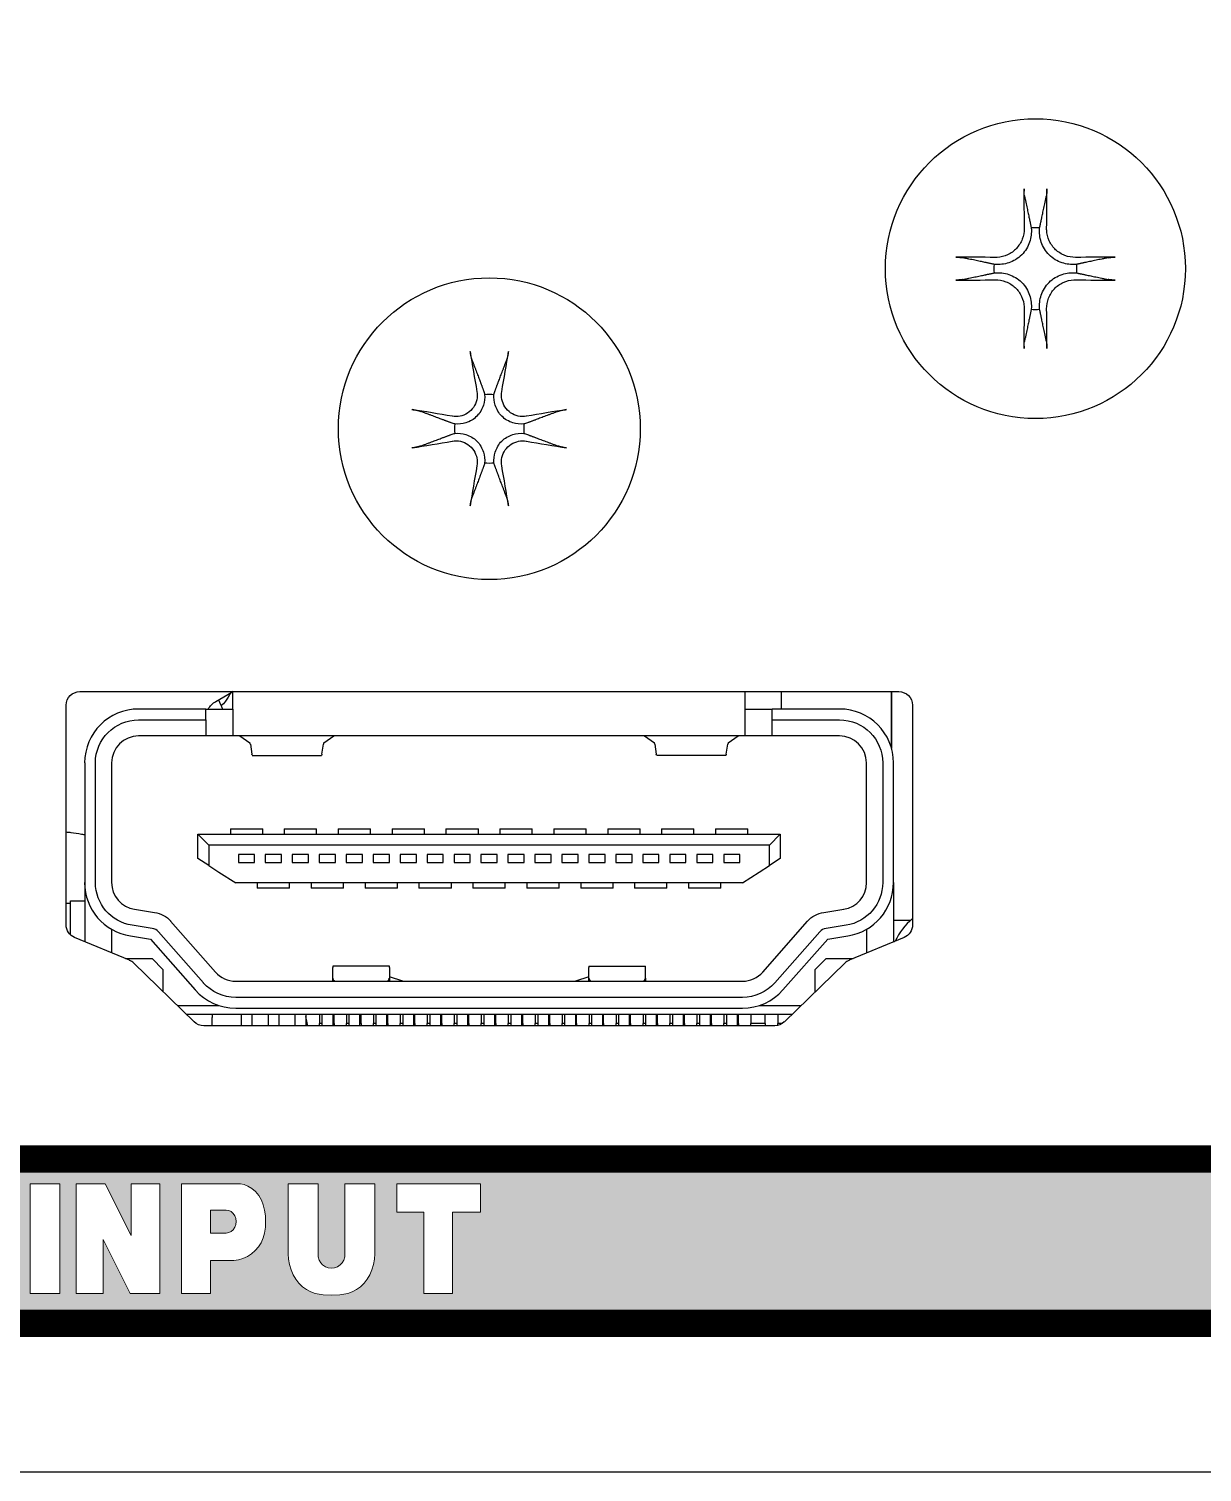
# Model space of a CAD drawing. Header units: inches. Extents: x 0.66 to 9.39, y 0.59 to 4.41.
# Drawn here: x 3.376 to 4.233, y 0.594 to 1.649 of the extents above; entities that cross this region are included whole.
import ezdxf

# ---------------------------------------------------------------- set-up
doc = ezdxf.new("R2010")
doc.units = ezdxf.units.IN
doc.header["$MEASUREMENT"] = 0

msp = doc.modelspace()

# ---------------------------------------------------------------- hatches: boundary and pattern name
h = msp.add_hatch(color=256)
h.dxf.hatch_style = 1
h.paths.add_polyline_path([(1.8934, 0.8232), (1.8934, 0.7332, 0.414214), (1.9234, 0.7032), (5.145, 0.7032, 0.414214), (5.176, 0.7342), (5.176, 0.8232)])
h.paths.add_polyline_path([(3.3773, 0.8051), (3.3991, 0.8051), (3.3991, 0.725), (3.3773, 0.725)], flags=16)
h.paths.add_polyline_path([(3.411, 0.8051), (3.4321, 0.8051), (3.4511, 0.7674), (3.4511, 0.8051), (3.4721, 0.8051), (3.4721, 0.725), (3.4504, 0.725), (3.4306, 0.7643), (3.4306, 0.725), (3.411, 0.725)], flags=16)
h.paths.add_polyline_path([(3.4879, 0.8051), (3.5302, 0.8051), (3.5336, 0.8045), (3.5382, 0.8026), (3.5419, 0.7994), (3.5442, 0.7965), (3.5462, 0.7932), (3.5475, 0.7897), (3.5484, 0.7859), (3.5491, 0.7817), (3.5493, 0.7747), (3.548, 0.7668), (3.546, 0.7619), (3.5441, 0.7589), (3.5416, 0.7563), (3.5372, 0.7525), (3.5306, 0.7496), (3.526, 0.7491), (3.509, 0.7491), (3.509, 0.725), (3.4879, 0.725)], flags=16)
h.paths.add_polyline_path([(3.509, 0.7691), (3.509, 0.7859), (3.522, 0.7859), (3.525, 0.7843), (3.5273, 0.781), (3.5279, 0.7765), (3.5264, 0.7722), (3.5235, 0.7695), (3.5205, 0.7691)], flags=0)
h.paths.add_polyline_path([(3.5657, 0.8051), (3.5875, 0.8051), (3.5875, 0.7538), (3.5877, 0.7516), (3.5883, 0.7494), (3.5895, 0.7474), (3.5909, 0.7458), (3.5929, 0.7445), (3.595, 0.7438), (3.5973, 0.7435), (3.5996, 0.7438), (3.6018, 0.7445), (3.6038, 0.7458), (3.6052, 0.7474), (3.6064, 0.7494), (3.607, 0.7516), (3.6072, 0.7538), (3.6072, 0.8051), (3.6289, 0.8051), (3.6289, 0.7507), (3.6281, 0.746), (3.6269, 0.7422), (3.6253, 0.7386), (3.6234, 0.7354), (3.6198, 0.7308), (3.6141, 0.7268), (3.6092, 0.725), (3.6034, 0.724), (3.5973, 0.7236), (3.5913, 0.724), (3.5854, 0.725), (3.5802, 0.7269), (3.5761, 0.7299), (3.5735, 0.7325), (3.5713, 0.7354), (3.5693, 0.7386), (3.5678, 0.7422), (3.5666, 0.746), (3.5659, 0.7499), (3.5657, 0.7538)], flags=16)
h.paths.add_polyline_path([(3.645, 0.7843), (3.645, 0.8051), (3.7062, 0.8051), (3.7062, 0.7843), (3.6858, 0.7843), (3.6858, 0.725), (3.6647, 0.725), (3.6647, 0.7843)], flags=16)
h = msp.add_hatch(color=256)
h.dxf.hatch_style = 1
h.paths.add_polyline_path([(3.5205, 0.7691), (3.5225, 0.7694), (3.5242, 0.7702), (3.5256, 0.7715), (3.5268, 0.7733), (3.5275, 0.7753), (3.5277, 0.7775), (3.5275, 0.7796), (3.5268, 0.7817), (3.5256, 0.7834), (3.5242, 0.7847), (3.5225, 0.7856), (3.5205, 0.7859), (3.509, 0.7859), (3.509, 0.7691)])

# ---------------------------------------------------------------- linework, layer by layer
for p, q in [((3.4136, 1.1645), (4.0116, 1.1645)), ((3.513, 1.1574), (3.5245, 1.1641)), ((3.5254, 1.1518), (3.5254, 1.1645)), ((3.8994, 1.1518), (3.8994, 1.1645)), ((3.9258, 1.1518), (3.9258, 1.1645)), ((3.9259, 1.1518), (3.9259, 1.1645)), ((4.0061, 1.1645), (4.0061, 1.1234)), ((4.0063, 1.1645), (4.0063, 1.1229)), ((3.4036, 0.9942), (3.4036, 1.1545)), ((3.5057, 1.1518), (3.4565, 1.1518)), ((3.5057, 1.1518), (3.5254, 1.1518)), ((3.5057, 1.1439), (3.5057, 1.1518)), ((3.5254, 1.1518), (3.5254, 1.1321)), ((3.8994, 1.1518), (3.9191, 1.1518)), ((3.8994, 1.1321), (3.8994, 1.1518)), ((3.9683, 1.1518), (3.9191, 1.1518)), ((3.9191, 1.1439), (3.9191, 1.1518)), ((4.0216, 1.1545), (4.0216, 0.9942)), ((3.4565, 1.1439), (3.5057, 1.1439)), ((3.5057, 1.1439), (3.5057, 1.1321)), ((3.9191, 1.1439), (3.9683, 1.1439)), ((3.9191, 1.1321), (3.9191, 1.1439)), ((3.5057, 1.1321), (3.4565, 1.1321)), ((3.5254, 1.1321), (3.5057, 1.1321)), ((3.8994, 1.1321), (3.5254, 1.1321)), ((3.5305, 1.1321), (3.5378, 1.127)), ((3.5918, 1.127), (3.5991, 1.1321)), ((3.8258, 1.1321), (3.8331, 1.127)), ((3.887, 1.127), (3.8943, 1.1321)), ((3.9191, 1.1321), (3.8994, 1.1321)), ((3.9683, 1.1321), (3.9191, 1.1321)), ((3.5381, 1.1262), (3.5392, 1.1188)), ((3.5395, 1.1179), (3.5901, 1.1179)), ((3.5904, 1.1188), (3.5915, 1.1262)), ((3.8334, 1.1262), (3.8345, 1.1188)), ((3.8853, 1.1179), (3.8348, 1.1179)), ((3.8856, 1.1188), (3.8868, 1.1262)), ((3.4172, 1.1124), (3.4172, 1.025)), ((3.425, 1.025), (3.425, 1.1124)), ((3.4368, 1.1124), (3.4368, 1.025)), ((3.988, 1.025), (3.988, 1.1124)), ((3.9998, 1.1124), (3.9998, 1.025)), ((4.0077, 1.025), (4.0077, 1.1124)), ((3.4998, 1.0603), (3.925, 1.0603)), ((3.4998, 1.0425), (3.4998, 1.0603)), ((3.4998, 1.0603), (3.5077, 1.0524)), ((3.5235, 1.0642), (3.5235, 1.0603)), ((3.5235, 1.0642), (3.5471, 1.0642)), ((3.5471, 1.0603), (3.5471, 1.0642)), ((3.5628, 1.0642), (3.5628, 1.0603)), ((3.5628, 1.0642), (3.5864, 1.0642)), ((3.5864, 1.0603), (3.5864, 1.0642)), ((3.6022, 1.0642), (3.6022, 1.0603)), ((3.6022, 1.0642), (3.6258, 1.0642)), ((3.6258, 1.0603), (3.6258, 1.0642)), ((3.6416, 1.0642), (3.6416, 1.0603)), ((3.6416, 1.0642), (3.6652, 1.0642)), ((3.6652, 1.0603), (3.6652, 1.0642)), ((3.6809, 1.0642), (3.6809, 1.0603)), ((3.6809, 1.0642), (3.7046, 1.0642)), ((3.7046, 1.0603), (3.7046, 1.0642)), ((3.7203, 1.0642), (3.7203, 1.0603)), ((3.7203, 1.0642), (3.7439, 1.0642)), ((3.7439, 1.0603), (3.7439, 1.0642)), ((3.7597, 1.0642), (3.7597, 1.0603)), ((3.7597, 1.0642), (3.7833, 1.0642)), ((3.7833, 1.0603), (3.7833, 1.0642)), ((3.799, 1.0642), (3.799, 1.0603)), ((3.799, 1.0642), (3.8227, 1.0642)), ((3.8227, 1.0603), (3.8227, 1.0642)), ((3.8384, 1.0642), (3.8384, 1.0603)), ((3.8384, 1.0642), (3.862, 1.0642)), ((3.862, 1.0603), (3.862, 1.0642)), ((3.8778, 1.0642), (3.8778, 1.0603)), ((3.8778, 1.0642), (3.9014, 1.0642)), ((3.9014, 1.0603), (3.9014, 1.0642)), ((3.925, 1.0603), (3.9172, 1.0524)), ((3.925, 1.0603), (3.925, 1.0425)), ((3.9172, 1.0524), (3.5077, 1.0524)), ((3.5077, 1.0524), (3.5077, 1.0375)), ((3.5294, 1.0455), (3.5294, 1.0396)), ((3.5412, 1.0455), (3.5294, 1.0455)), ((3.5412, 1.0396), (3.5412, 1.0455)), ((3.549, 1.0455), (3.549, 1.0396)), ((3.5609, 1.0455), (3.549, 1.0455)), ((3.5609, 1.0396), (3.5609, 1.0455)), ((3.5687, 1.0455), (3.5687, 1.0396)), ((3.5805, 1.0455), (3.5687, 1.0455)), ((3.5805, 1.0396), (3.5805, 1.0455)), ((3.5884, 1.0455), (3.5884, 1.0396)), ((3.6002, 1.0455), (3.5884, 1.0455)), ((3.6002, 1.0396), (3.6002, 1.0455)), ((3.6081, 1.0455), (3.6081, 1.0396)), ((3.6199, 1.0455), (3.6081, 1.0455)), ((3.6199, 1.0396), (3.6199, 1.0455)), ((3.6278, 1.0455), (3.6278, 1.0396)), ((3.6396, 1.0455), (3.6278, 1.0455)), ((3.6396, 1.0396), (3.6396, 1.0455)), ((3.6475, 1.0455), (3.6475, 1.0396)), ((3.6593, 1.0455), (3.6475, 1.0455)), ((3.6593, 1.0396), (3.6593, 1.0455)), ((3.6672, 1.0455), (3.6672, 1.0396)), ((3.679, 1.0455), (3.6672, 1.0455)), ((3.679, 1.0396), (3.679, 1.0455)), ((3.6868, 1.0455), (3.6868, 1.0396)), ((3.6986, 1.0455), (3.6868, 1.0455)), ((3.6986, 1.0396), (3.6986, 1.0455)), ((3.7065, 1.0455), (3.7065, 1.0396)), ((3.7183, 1.0455), (3.7065, 1.0455)), ((3.7183, 1.0396), (3.7183, 1.0455)), ((3.7262, 1.0455), (3.7262, 1.0396)), ((3.738, 1.0455), (3.7262, 1.0455)), ((3.738, 1.0396), (3.738, 1.0455)), ((3.7459, 1.0455), (3.7459, 1.0396)), ((3.7577, 1.0455), (3.7459, 1.0455)), ((3.7577, 1.0396), (3.7577, 1.0455)), ((3.7656, 1.0455), (3.7656, 1.0396)), ((3.7774, 1.0455), (3.7656, 1.0455)), ((3.7774, 1.0396), (3.7774, 1.0455)), ((3.7853, 1.0455), (3.7853, 1.0396)), ((3.7971, 1.0455), (3.7853, 1.0455)), ((3.7971, 1.0396), (3.7971, 1.0455)), ((3.8049, 1.0455), (3.8049, 1.0396)), ((3.8168, 1.0455), (3.8049, 1.0455)), ((3.8168, 1.0396), (3.8168, 1.0455)), ((3.8246, 1.0455), (3.8246, 1.0396)), ((3.8364, 1.0455), (3.8246, 1.0455)), ((3.8364, 1.0396), (3.8364, 1.0455)), ((3.8443, 1.0455), (3.8443, 1.0396)), ((3.8561, 1.0455), (3.8443, 1.0455)), ((3.8561, 1.0396), (3.8561, 1.0455)), ((3.864, 1.0455), (3.864, 1.0396)), ((3.8758, 1.0455), (3.864, 1.0455)), ((3.8758, 1.0396), (3.8758, 1.0455)), ((3.8837, 1.0455), (3.8837, 1.0396)), ((3.8955, 1.0455), (3.8837, 1.0455)), ((3.8955, 1.0396), (3.8955, 1.0455)), ((3.9172, 1.0375), (3.9172, 1.0524)), ((3.5077, 1.0375), (3.4998, 1.0425)), ((3.5077, 1.0375), (3.5151, 1.0327)), ((3.5294, 1.0396), (3.5412, 1.0396)), ((3.549, 1.0396), (3.5609, 1.0396)), ((3.5687, 1.0396), (3.5805, 1.0396)), ((3.5884, 1.0396), (3.6002, 1.0396)), ((3.6081, 1.0396), (3.6199, 1.0396)), ((3.6278, 1.0396), (3.6396, 1.0396)), ((3.6475, 1.0396), (3.6593, 1.0396)), ((3.6672, 1.0396), (3.679, 1.0396)), ((3.6868, 1.0396), (3.6986, 1.0396)), ((3.7065, 1.0396), (3.7183, 1.0396)), ((3.7262, 1.0396), (3.738, 1.0396)), ((3.7459, 1.0396), (3.7577, 1.0396)), ((3.7656, 1.0396), (3.7774, 1.0396)), ((3.7853, 1.0396), (3.7971, 1.0396)), ((3.8049, 1.0396), (3.8168, 1.0396)), ((3.8246, 1.0396), (3.8364, 1.0396)), ((3.8443, 1.0396), (3.8561, 1.0396)), ((3.864, 1.0396), (3.8758, 1.0396)), ((3.8837, 1.0396), (3.8955, 1.0396)), ((3.9097, 1.0327), (3.9172, 1.0375)), ((3.925, 1.0425), (3.9172, 1.0375)), ((3.4172, 1.025), (3.4172, 0.9819)), ((3.5151, 1.0327), (3.5274, 1.0248)), ((3.8975, 1.0248), (3.5274, 1.0248)), ((3.5431, 1.0248), (3.5431, 1.0209)), ((3.5668, 1.0209), (3.5668, 1.0248)), ((3.5825, 1.0248), (3.5825, 1.0209)), ((3.6061, 1.0209), (3.6061, 1.0248)), ((3.6219, 1.0248), (3.6219, 1.0209)), ((3.6455, 1.0209), (3.6455, 1.0248)), ((3.6612, 1.0248), (3.6612, 1.0209)), ((3.6849, 1.0209), (3.6849, 1.0248)), ((3.7006, 1.0248), (3.7006, 1.0209)), ((3.7242, 1.0209), (3.7242, 1.0248)), ((3.74, 1.0248), (3.74, 1.0209)), ((3.7636, 1.0209), (3.7636, 1.0248)), ((3.7794, 1.0248), (3.7794, 1.0209)), ((3.803, 1.0209), (3.803, 1.0248)), ((3.8187, 1.0248), (3.8187, 1.0209)), ((3.8423, 1.0209), (3.8423, 1.0248)), ((3.8581, 1.0248), (3.8581, 1.0209)), ((3.8817, 1.0209), (3.8817, 1.0248)), ((3.8975, 1.0248), (3.9097, 1.0327)), ((4.0077, 1.025), (4.0077, 0.9818)), ((3.5668, 1.0209), (3.5431, 1.0209)), ((3.6061, 1.0209), (3.5825, 1.0209)), ((3.6455, 1.0209), (3.6219, 1.0209)), ((3.6849, 1.0209), (3.6612, 1.0209)), ((3.7242, 1.0209), (3.7006, 1.0209)), ((3.7636, 1.0209), (3.74, 1.0209)), ((3.803, 1.0209), (3.7794, 1.0209)), ((3.8423, 1.0209), (3.8187, 1.0209)), ((3.8817, 1.0209), (3.8581, 1.0209)), ((3.4036, 1.01), (3.4067, 1.01)), ((3.4067, 0.9869), (3.4067, 1.0116)), ((3.4067, 1.0116), (3.4172, 1.0116)), ((3.4535, 1.0055), (3.4682, 1.0033)), ((3.9567, 1.0033), (3.9713, 1.0055)), ((3.4368, 0.9909), (3.4368, 0.9737)), ((3.4664, 0.9916), (3.4517, 0.9939)), ((3.4799, 0.9968), (3.5127, 0.9597)), ((3.9122, 0.9597), (3.9449, 0.9968)), ((3.9731, 0.9939), (3.9585, 0.9916)), ((3.988, 0.9909), (3.988, 0.9736)), ((4.0201, 0.9974), (4.0077, 0.9974)), ((3.4498, 0.9683), (3.4097, 0.985)), ((3.4505, 0.9861), (3.4652, 0.9838)), ((3.4652, 0.9838), (3.4979, 0.9467)), ((3.5038, 0.9519), (3.4711, 0.989)), ((3.9538, 0.989), (3.9211, 0.9519)), ((3.927, 0.9467), (3.9597, 0.9838)), ((3.9597, 0.9838), (3.9743, 0.9861)), ((4.0154, 0.985), (3.9753, 0.9683)), ((4.0077, 0.982), (4.0083, 0.982)), ((3.4469, 0.9695), (3.4664, 0.9695)), ((3.4972, 0.9234), (3.453, 0.9662)), ((3.4742, 0.9616), (3.4664, 0.9695)), ((3.4742, 0.9616), (3.4742, 0.9456)), ((3.5983, 0.9641), (3.5983, 0.9631)), ((3.6396, 0.9641), (3.5983, 0.9641)), ((3.5983, 0.9553), (3.5983, 0.9631)), ((3.6396, 0.9631), (3.6396, 0.9641)), ((3.6396, 0.9631), (3.6396, 0.9553)), ((3.7852, 0.9641), (3.7852, 0.9631)), ((3.7852, 0.9641), (3.8266, 0.9641)), ((3.7852, 0.9553), (3.7852, 0.9631)), ((3.8266, 0.9631), (3.8266, 0.9641)), ((3.8266, 0.9553), (3.8266, 0.9631)), ((3.9722, 0.9662), (3.928, 0.9234)), ((3.9585, 0.9695), (3.9506, 0.9616)), ((3.9506, 0.9453), (3.9506, 0.9616)), ((3.9585, 0.9695), (3.9783, 0.9695)), ((3.5274, 0.953), (3.8974, 0.953)), ((3.5983, 0.953), (3.5983, 0.9553)), ((3.6494, 0.953), (3.6396, 0.9562)), ((3.6396, 0.9553), (3.6396, 0.953)), ((3.7852, 0.9562), (3.7754, 0.953)), ((3.7852, 0.953), (3.7852, 0.9553)), ((3.8266, 0.9553), (3.8266, 0.953)), ((3.8974, 0.9412), (3.5274, 0.9412)), ((3.4849, 0.9353), (3.5151, 0.9353)), ((3.9334, 0.9286), (3.4918, 0.9286)), ((3.5102, 0.9286), (3.5102, 0.9265)), ((3.5274, 0.9333), (3.8974, 0.9333)), ((3.5313, 0.9286), (3.5313, 0.9205)), ((3.5392, 0.9286), (3.5392, 0.9205)), ((3.551, 0.9286), (3.551, 0.9205)), ((3.5589, 0.9286), (3.5589, 0.9205)), ((3.5707, 0.9286), (3.5707, 0.9205)), ((3.5786, 0.9286), (3.5786, 0.9205)), ((3.5885, 0.9286), (3.5885, 0.9222)), ((3.5904, 0.9286), (3.5904, 0.9205)), ((3.5983, 0.9286), (3.5983, 0.9205)), ((3.5992, 0.9222), (3.5992, 0.9286)), ((3.6082, 0.9286), (3.6082, 0.9222)), ((3.6101, 0.9286), (3.6101, 0.9205)), ((3.6179, 0.9286), (3.6179, 0.9205)), ((3.6189, 0.9222), (3.6189, 0.9286)), ((3.6279, 0.9286), (3.6279, 0.9222)), ((3.6298, 0.9286), (3.6298, 0.9205)), ((3.6376, 0.9286), (3.6376, 0.9205)), ((3.6385, 0.9222), (3.6385, 0.9286)), ((3.6476, 0.9286), (3.6476, 0.9222)), ((3.6494, 0.9286), (3.6494, 0.9205)), ((3.6573, 0.9286), (3.6573, 0.9205)), ((3.6582, 0.9222), (3.6582, 0.9286)), ((3.6673, 0.9286), (3.6673, 0.9222)), ((3.6691, 0.9286), (3.6691, 0.9205)), ((3.677, 0.9286), (3.677, 0.9205)), ((3.6779, 0.9222), (3.6779, 0.9286)), ((3.687, 0.9286), (3.687, 0.9222)), ((3.6888, 0.9286), (3.6888, 0.9205)), ((3.6967, 0.9286), (3.6967, 0.9205)), ((3.6976, 0.9222), (3.6976, 0.9286)), ((3.7067, 0.9286), (3.7067, 0.9222)), ((3.7085, 0.9286), (3.7085, 0.9205)), ((3.7164, 0.9286), (3.7164, 0.9205)), ((3.7173, 0.9222), (3.7173, 0.9286)), ((3.7263, 0.9286), (3.7263, 0.9222)), ((3.7282, 0.9286), (3.7282, 0.9205)), ((3.736, 0.9286), (3.736, 0.9205)), ((3.737, 0.9222), (3.737, 0.9286)), ((3.746, 0.9286), (3.746, 0.9222)), ((3.7479, 0.9286), (3.7479, 0.9205)), ((3.7557, 0.9286), (3.7557, 0.9205)), ((3.7567, 0.9222), (3.7567, 0.9286)), ((3.7657, 0.9286), (3.7657, 0.9222)), ((3.7675, 0.9286), (3.7675, 0.9205)), ((3.7754, 0.9286), (3.7754, 0.9205)), ((3.7763, 0.9222), (3.7763, 0.9286)), ((3.7854, 0.9286), (3.7854, 0.9222)), ((3.7872, 0.9286), (3.7872, 0.9205)), ((3.7951, 0.9286), (3.7951, 0.9205)), ((3.796, 0.9222), (3.796, 0.9286)), ((3.8051, 0.9286), (3.8051, 0.9222)), ((3.8069, 0.9286), (3.8069, 0.9205)), ((3.8148, 0.9286), (3.8148, 0.9205)), ((3.8157, 0.9222), (3.8157, 0.9286)), ((3.8248, 0.9286), (3.8248, 0.9222)), ((3.8266, 0.9286), (3.8266, 0.9205)), ((3.8345, 0.9286), (3.8345, 0.9205)), ((3.8354, 0.9222), (3.8354, 0.9286)), ((3.8445, 0.9286), (3.8445, 0.9222)), ((3.8463, 0.9286), (3.8463, 0.9205)), ((3.8542, 0.9286), (3.8542, 0.9205)), ((3.8551, 0.9222), (3.8551, 0.9286)), ((3.8641, 0.9286), (3.8641, 0.9222)), ((3.866, 0.9286), (3.866, 0.9205)), ((3.8738, 0.9286), (3.8738, 0.9205)), ((3.8748, 0.9222), (3.8748, 0.9286)), ((3.8838, 0.9286), (3.8838, 0.9222)), ((3.8857, 0.9286), (3.8857, 0.9205)), ((3.8935, 0.9286), (3.8935, 0.9205)), ((3.8945, 0.9222), (3.8945, 0.9286)), ((3.9035, 0.9286), (3.9035, 0.9222)), ((3.9097, 0.9353), (3.9403, 0.9353)), ((3.9141, 0.9222), (3.9141, 0.9286)), ((3.9232, 0.9286), (3.9232, 0.9222)), ((3.921, 0.9205), (3.5041, 0.9205)), ((3.5102, 0.9205), (3.5102, 0.9265)), ((3.58, 0.9205), (3.5786, 0.9272)), ((3.5885, 0.9205), (3.5885, 0.9222)), ((3.5904, 0.9222), (3.5885, 0.9222)), ((3.5992, 0.9222), (3.5983, 0.9222)), ((3.5992, 0.9222), (3.5992, 0.9205)), ((3.6082, 0.9205), (3.6082, 0.9222)), ((3.6101, 0.9222), (3.6082, 0.9222)), ((3.6189, 0.9222), (3.6179, 0.9222)), ((3.6189, 0.9222), (3.6189, 0.9205)), ((3.6279, 0.9205), (3.6279, 0.9222)), ((3.6298, 0.9222), (3.6279, 0.9222)), ((3.6385, 0.9222), (3.6376, 0.9222)), ((3.6385, 0.9222), (3.6385, 0.9205)), ((3.6476, 0.9205), (3.6476, 0.9222)), ((3.6494, 0.9222), (3.6476, 0.9222)), ((3.6582, 0.9222), (3.6573, 0.9222)), ((3.6582, 0.9222), (3.6582, 0.9205)), ((3.6673, 0.9205), (3.6673, 0.9222)), ((3.6691, 0.9222), (3.6673, 0.9222)), ((3.6779, 0.9222), (3.677, 0.9222)), ((3.6779, 0.9222), (3.6779, 0.9205)), ((3.687, 0.9205), (3.687, 0.9222)), ((3.6888, 0.9222), (3.687, 0.9222)), ((3.6976, 0.9222), (3.6967, 0.9222)), ((3.6976, 0.9222), (3.6976, 0.9205)), ((3.7067, 0.9205), (3.7067, 0.9222)), ((3.7085, 0.9222), (3.7067, 0.9222)), ((3.7173, 0.9222), (3.7164, 0.9222)), ((3.7173, 0.9222), (3.7173, 0.9205)), ((3.7263, 0.9205), (3.7263, 0.9222)), ((3.7282, 0.9222), (3.7263, 0.9222)), ((3.737, 0.9222), (3.736, 0.9222)), ((3.737, 0.9222), (3.737, 0.9205)), ((3.746, 0.9205), (3.746, 0.9222)), ((3.7479, 0.9222), (3.746, 0.9222)), ((3.7567, 0.9222), (3.7557, 0.9222)), ((3.7567, 0.9222), (3.7567, 0.9205)), ((3.7657, 0.9205), (3.7657, 0.9222)), ((3.7675, 0.9222), (3.7657, 0.9222)), ((3.7763, 0.9222), (3.7754, 0.9222)), ((3.7763, 0.9222), (3.7763, 0.9205)), ((3.7854, 0.9205), (3.7854, 0.9222)), ((3.7872, 0.9222), (3.7854, 0.9222)), ((3.796, 0.9222), (3.7951, 0.9222)), ((3.796, 0.9222), (3.796, 0.9205)), ((3.8051, 0.9205), (3.8051, 0.9222)), ((3.8069, 0.9222), (3.8051, 0.9222)), ((3.8157, 0.9222), (3.8148, 0.9222)), ((3.8157, 0.9222), (3.8157, 0.9205)), ((3.8248, 0.9205), (3.8248, 0.9222)), ((3.8266, 0.9222), (3.8248, 0.9222)), ((3.8354, 0.9222), (3.8345, 0.9222)), ((3.8354, 0.9222), (3.8354, 0.9205)), ((3.8445, 0.9205), (3.8445, 0.9222)), ((3.8463, 0.9222), (3.8445, 0.9222)), ((3.8551, 0.9222), (3.8542, 0.9222)), ((3.8551, 0.9222), (3.8551, 0.9205)), ((3.8641, 0.9205), (3.8641, 0.9222)), ((3.866, 0.9222), (3.8641, 0.9222)), ((3.8748, 0.9222), (3.8738, 0.9222)), ((3.8748, 0.9222), (3.8748, 0.9205)), ((3.8838, 0.9205), (3.8838, 0.9222)), ((3.8857, 0.9222), (3.8838, 0.9222)), ((3.8945, 0.9222), (3.8935, 0.9222)), ((3.8945, 0.9222), (3.8945, 0.9205)), ((3.9035, 0.9205), (3.9035, 0.9222)), ((3.9141, 0.9222), (3.9035, 0.9222)), ((3.9141, 0.9222), (3.9141, 0.9205)), ((3.9232, 0.9208), (3.9232, 0.9222)), ((3.9266, 0.9222), (3.9232, 0.9222)), ((9.26, 0.5945), (0.84, 0.5945))]:
    msp.add_line(p, q)
at = {"const_width": 0.02}
msp.add_lwpolyline([(5.3268, 1.8053), (5.3268, 1.3952, -0.414214), (5.2958, 1.3642), (5.207, 1.3642, 0.414214), (5.176, 1.3332), (5.176, 0.7342, -0.414214), (5.145, 0.7032), (1.9234, 0.7032, -0.414214), (1.8934, 0.7332), (1.8934, 1.7443, -0.414214), (1.9234, 1.7743), (5.3268, 1.7743)], format="xyb", dxfattribs=at)
msp.add_lwpolyline([(5.176, 0.8232), (1.8934, 0.8232)], dxfattribs=at)
at = {"lineweight": 0}
for points in [[(3.3773, 0.725), (3.3991, 0.725), (3.3991, 0.8051), (3.3773, 0.8051), (3.3773, 0.725)], [(3.4721, 0.8051), (3.4721, 0.725), (3.4504, 0.725), (3.4306, 0.7643), (3.4306, 0.725), (3.411, 0.725), (3.411, 0.8051), (3.4321, 0.8051), (3.4511, 0.7674), (3.4511, 0.8051), (3.4721, 0.8051)], [(3.645, 0.8051), (3.7062, 0.8051), (3.7062, 0.7843), (3.6858, 0.7843), (3.6858, 0.725), (3.6647, 0.725), (3.6647, 0.7843), (3.645, 0.7843), (3.645, 0.8051)], [(3.509, 0.7859), (3.509, 0.7691), (3.5205, 0.7691), (3.5225, 0.7694), (3.5242, 0.7702), (3.5256, 0.7715), (3.5268, 0.7733), (3.5275, 0.7753), (3.5277, 0.7775), (3.5275, 0.7796), (3.5268, 0.7817), (3.5256, 0.7834), (3.5242, 0.7847), (3.5225, 0.7856), (3.5205, 0.7859), (3.509, 0.7859)]]:
    msp.add_lwpolyline(points, close=True, dxfattribs=at)
for points in [[(3.526, 0.7491), (3.509, 0.7491), (3.509, 0.725), (3.4879, 0.725), (3.4879, 0.8051), (3.5281, 0.8051)], [(3.5362, 0.8034), (3.5336, 0.8045), (3.5309, 0.805), (3.5281, 0.8051)], [(3.5484, 0.7859), (3.5475, 0.7897), (3.5462, 0.7932), (3.5442, 0.7965), (3.5419, 0.7994), (3.5392, 0.8017), (3.5362, 0.8034)], [(3.5875, 0.7538), (3.5875, 0.8051), (3.5657, 0.8051), (3.5657, 0.7538), (3.5659, 0.7499), (3.5666, 0.746), (3.5678, 0.7422), (3.5693, 0.7386), (3.5713, 0.7354), (3.5735, 0.7325), (3.5761, 0.7299), (3.579, 0.7278), (3.5822, 0.7262), (3.5854, 0.725)], [(3.5854, 0.725), (3.5913, 0.724), (3.5973, 0.7236), (3.6034, 0.724), (3.6092, 0.725), (3.6125, 0.7262), (3.6155, 0.7278), (3.6185, 0.7299), (3.6212, 0.7325), (3.6234, 0.7354), (3.6253, 0.7386), (3.6269, 0.7422), (3.6281, 0.746), (3.6287, 0.7499), (3.6289, 0.7538), (3.6289, 0.8051), (3.6072, 0.8051), (3.6072, 0.7538)], [(3.5484, 0.7691), (3.5491, 0.7733), (3.5492, 0.7775), (3.5491, 0.7817), (3.5484, 0.7859)], [(3.5416, 0.7563), (3.5441, 0.7589), (3.546, 0.7619), (3.5475, 0.7655), (3.5484, 0.7691)], [(3.526, 0.7491), (3.5294, 0.7495), (3.5327, 0.7506), (3.536, 0.752), (3.5389, 0.754), (3.5416, 0.7563)], [(3.5875, 0.7538), (3.5877, 0.7516), (3.5883, 0.7494), (3.5895, 0.7474), (3.5909, 0.7458)], [(3.6038, 0.7458), (3.6052, 0.7474), (3.6064, 0.7494), (3.607, 0.7516), (3.6072, 0.7538)], [(3.5909, 0.7458), (3.5929, 0.7445), (3.595, 0.7438), (3.5973, 0.7435), (3.5996, 0.7438), (3.6018, 0.7445), (3.6038, 0.7458)]]:
    msp.add_lwpolyline(points, dxfattribs=at)
for centre, radius in [((4.1113, 1.4734), 0.1095), ((3.7126, 1.3565), 0.1102)]:
    msp.add_circle(centre, radius)
at = {"extrusion": (0, 0, -1)}
for centre, radius, start, end in [((-4.1113, 1.4734), 0.0301, 84.1307, 95.8693), ((-4.1113, 1.4734), 0.0301, 354.1307, 5.8693), ((-4.1113, 1.4734), 0.0301, 174.1307, 185.8693), ((-4.1113, 1.4734), 0.0301, 264.1307, 275.8693), ((-3.7126, 1.3565), 0.0253, 82.1609, 97.8391), ((-3.7126, 1.3565), 0.0253, 352.1609, 7.8391), ((-3.7126, 1.3565), 0.0253, 172.1609, 187.8391), ((-3.7126, 1.3565), 0.0253, 262.1609, 277.8391), ((-3.4136, 1.1545), 0.01, 0, 90), ((-3.5167, 1.1777), 0.0157, 236.9469, 240), ((-4.0116, 1.1545), 0.01, 90, 180), ((-3.5208, 1.1438), 0.0157, 30.5703, 60), ((-3.4565, 1.1124), 0.0315, 0, 90), ((-3.9683, 1.1124), 0.0315, 90, 180), ((-3.4565, 1.025), 0.0315, 278.7462, 0), ((-3.9683, 1.025), 0.0315, 180, 261.2538), ((-3.4652, 0.9838), 0.0197, 98.7462, 138.6522), ((-3.9597, 0.9838), 0.0197, 41.3478, 81.2538), ((-3.4136, 0.9942), 0.01, 292.6199, 0), ((-4.0116, 0.9942), 0.01, 180, 247.3801), ((-3.5274, 0.9727), 0.0315, 270, 318.6522), ((-3.8974, 0.9727), 0.0315, 221.3478, 270), ((-3.5041, 0.9305), 0.01, 270, 314.1001), ((-3.921, 0.9305), 0.01, 225.8999, 270)]:
    msp.add_arc(centre, radius, start, end, dxfattribs=at)
for centre, radius, start, end in [((3.4565, 1.1124), 0.0394, 90, 180), ((3.9683, 1.1124), 0.0394, 0, 90), ((3.4565, 1.1124), 0.0197, 90, 180), ((3.9683, 1.1124), 0.0197, 0, 90), ((3.4565, 1.025), 0.0394, 180, 261.2538), ((3.4565, 1.025), 0.0197, 180, 261.2538), ((3.9683, 1.025), 0.0197, 278.7462, 0), ((3.9683, 1.025), 0.0394, 278.7462, 0), ((3.4652, 0.9838), 0.00787, 41.3478, 81.2538), ((3.9597, 0.9838), 0.00787, 98.7462, 138.6522), ((4.056, 0.959), 0.0526, 130.9296, 153.7936), ((3.446, 0.959), 0.01, 45.8999, 67.3801), ((3.5274, 0.9727), 0.0197, 221.3478, 270), ((3.8974, 0.9727), 0.0197, 270, 318.6522), ((3.9792, 0.959), 0.01, 112.6199, 134.1001), ((3.5274, 0.9727), 0.0394, 221.3478, 270), ((3.8974, 0.9727), 0.0394, 270, 318.6522)]:
    msp.add_arc(centre, radius, start, end)
for centre, major_axis, ratio, start_param, end_param in [((4.1162, 1.4736), (0.0047, -0.1422), 0.087156, 4.289309, 4.503089), ((4.1064, 1.4736), (0.0047, 0.1422), 0.087156, 4.921689, 5.135469), ((4.1111, 1.4685), (-0.1422, 0.0047), 0.087156, 4.921689, 5.135469), ((4.1115, 1.4685), (-0.1422, -0.0047), 0.087156, 4.289309, 4.503089), ((4.1111, 1.4783), (0.1422, 0.0047), 0.087156, 4.289309, 4.503089), ((4.1115, 1.4783), (0.1422, -0.0047), 0.087156, 4.921689, 5.135469), ((4.1162, 1.4732), (-0.0047, -0.1422), 0.087156, 4.921689, 5.135469), ((4.1064, 1.4732), (-0.0047, 0.1422), 0.087156, 4.289309, 4.503089), ((3.7254, 1.3589), (0.0363, -0.193), 0.087156, 4.412285, 4.568095), ((3.6998, 1.3589), (0.0363, 0.193), 0.087156, 4.856683, 5.012493), ((3.7102, 1.3437), (-0.193, 0.0363), 0.087156, 4.856683, 5.012493), ((3.715, 1.3437), (-0.193, -0.0363), 0.087156, 4.412285, 4.568095), ((3.7102, 1.3693), (0.193, 0.0363), 0.087156, 4.412285, 4.568095), ((3.715, 1.3693), (0.193, -0.0363), 0.087156, 4.856683, 5.012493), ((3.7254, 1.3541), (-0.0363, -0.193), 0.087156, 4.856683, 5.012493), ((3.6998, 1.3541), (-0.0363, 0.193), 0.087156, 4.412285, 4.568095), ((3.5305, 1.1242), (0, 0.00787), 0.079545, 6.228277, 6.283185), ((3.5991, 1.1242), (0, 0.00787), 0.079545, 0, 0.054908), ((3.8258, 1.1242), (0, 0.00787), 0.079545, 6.228277, 6.283185), ((3.8944, 1.1242), (0, 0.00787), 0.079545, 0, 0.054908), ((3.5378, 1.1191), (0, 0.00792), 0.079295, 5.809434, 6.228506), ((3.5918, 1.1191), (0, 0.00792), 0.079295, 0.054679, 0.473751), ((3.8331, 1.1191), (0, 0.00792), 0.079295, 5.809434, 6.228506), ((3.8871, 1.1191), (0, 0.00792), 0.079295, 0.054679, 0.473751), ((3.6061, 0.9553), (-0.00787, 0), 0.488266, 0, 0.664293), ((3.6317, 0.9553), (0.00787, 0), 0.488266, 5.618893, 6.283185), ((3.7931, 0.9553), (-0.00787, 0), 0.488266, 0, 0.664293), ((3.8187, 0.9553), (0.00787, 0), 0.488266, 5.618893, 6.283185)]:
    msp.add_ellipse(centre, major_axis=major_axis, ratio=ratio, start_param=start_param, end_param=end_param)
for centre, major_axis, ratio, start_param, end_param in [((3.5395, 1.1259), (0, -0.00792), 0.079295, 0.000016, 0.473667), ((3.5901, 1.1259), (0, -0.00792), 0.079295, 5.809518, 6.283169), ((3.8348, 1.1259), (0, -0.00792), 0.079295, 6.283124, 6.75692), ((3.8853, 1.1259), (0, -0.00792), 0.079295, 5.809451, 6.283246), ((3.387, 0.9216), (0.1332, -0.05), 0.995658, 4.561348, 4.568309), ((3.6494, 0.9608), (0, -0.00787), 0.099524, 0, 0.03254), ((3.7754, 0.9608), (0, -0.00787), 0.099524, 6.250645, 6.283185)]:
    msp.add_ellipse(centre, major_axis=major_axis, ratio=ratio, start_param=start_param, end_param=end_param, dxfattribs=at)
for points, knots in [([(4.1033, 1.5266), (4.1033, 1.5268), (4.1032, 1.527), (4.1032, 1.5276), (4.1031, 1.5281), (4.103, 1.529), (4.103, 1.5295), (4.103, 1.5305), (4.103, 1.531), (4.103, 1.5315), (4.103, 1.5315), (4.103, 1.5316)], [0.03295866, 0.03295866, 0.03295866, 0.03295866, 0.03587314, 0.03587314, 0.03944817, 0.03944817, 0.04304616, 0.04304616, 0.04664728, 0.04664728, 0.04696278, 0.04696278, 0.04696278, 0.04696278]), ([(4.1196, 1.5316), (4.1196, 1.5315), (4.1196, 1.5315), (4.1196, 1.531), (4.1196, 1.5305), (4.1196, 1.5295), (4.1196, 1.529), (4.1195, 1.5281), (4.1195, 1.5276), (4.1194, 1.527), (4.1193, 1.5268), (4.1193, 1.5266)], [0.0104893, 0.0104893, 0.0104893, 0.0104893, 0.01080479, 0.01080479, 0.01440591, 0.01440591, 0.0180039, 0.0180039, 0.02157894, 0.02157894, 0.02449342, 0.02449342, 0.02449342, 0.02449342]), ([(4.1083, 1.5029), (4.1085, 1.4996), (4.1081, 1.4961), (4.1065, 1.4911), (4.1057, 1.4895), (4.1038, 1.4863), (4.1027, 1.4848), (4.0999, 1.482), (4.0984, 1.4809), (4.0952, 1.479), (4.0936, 1.4782), (4.0886, 1.4766), (4.0851, 1.4762), (4.0818, 1.4764)], [0.2955239, 0.2955239, 0.2955239, 0.2955239, 0.323514, 0.323514, 0.3383608, 0.3383608, 0.3532075, 0.3532075, 0.3680543, 0.3680543, 0.382901, 0.382901, 0.4108911, 0.4108911, 0.4108911, 0.4108911]), ([(4.1031, 1.5027), (4.1031, 1.5002), (4.1027, 1.4975), (4.1007, 1.4924), (4.0992, 1.4901), (4.0957, 1.4863), (4.0935, 1.4846), (4.0885, 1.4824), (4.0859, 1.4818), (4.0829, 1.4816), (4.0824, 1.4816), (4.082, 1.4816)], [0, 0, 0, 0, 0.01963093, 0.01963093, 0.03926186, 0.03926186, 0.0588489, 0.0588489, 0.07843594, 0.07843594, 0.08187895, 0.08187895, 0.08187895, 0.08187895]), ([(4.1408, 1.4764), (4.1375, 1.4762), (4.134, 1.4766), (4.129, 1.4782), (4.1274, 1.479), (4.1242, 1.4809), (4.1227, 1.482), (4.1199, 1.4848), (4.1188, 1.4863), (4.1169, 1.4895), (4.1161, 1.4911), (4.1145, 1.4961), (4.1141, 1.4996), (4.1143, 1.5029)], [0.2955239, 0.2955239, 0.2955239, 0.2955239, 0.323514, 0.323514, 0.3383608, 0.3383608, 0.3532075, 0.3532075, 0.3680543, 0.3680543, 0.382901, 0.382901, 0.4108911, 0.4108911, 0.4108911, 0.4108911]), ([(4.1406, 1.4816), (4.1381, 1.4816), (4.1354, 1.482), (4.1303, 1.484), (4.1279, 1.4855), (4.1242, 1.489), (4.1225, 1.4912), (4.1203, 1.4962), (4.1196, 1.4989), (4.1195, 1.5018), (4.1195, 1.5023), (4.1195, 1.5027)], [0, 0, 0, 0, 0.01963093, 0.01963093, 0.03926186, 0.03926186, 0.0588489, 0.0588489, 0.07843594, 0.07843594, 0.08187895, 0.08187895, 0.08187895, 0.08187895]), ([(4.0531, 1.4817), (4.0532, 1.4817), (4.0532, 1.4817), (4.0537, 1.4817), (4.0542, 1.4817), (4.0552, 1.4817), (4.0557, 1.4817), (4.0566, 1.4816), (4.0571, 1.4816), (4.0577, 1.4815), (4.0579, 1.4814), (4.0581, 1.4814)], [0.0104893, 0.0104893, 0.0104893, 0.0104893, 0.01080479, 0.01080479, 0.01440591, 0.01440591, 0.0180039, 0.0180039, 0.02157894, 0.02157894, 0.02449342, 0.02449342, 0.02449342, 0.02449342]), ([(4.1645, 1.4814), (4.1647, 1.4814), (4.1649, 1.4815), (4.1655, 1.4816), (4.166, 1.4816), (4.1669, 1.4817), (4.1674, 1.4817), (4.1684, 1.4817), (4.1689, 1.4817), (4.1694, 1.4817), (4.1694, 1.4817), (4.1695, 1.4817)], [0.03295866, 0.03295866, 0.03295866, 0.03295866, 0.03587314, 0.03587314, 0.03944817, 0.03944817, 0.04304616, 0.04304616, 0.04664728, 0.04664728, 0.04696278, 0.04696278, 0.04696278, 0.04696278]), ([(4.0581, 1.4654), (4.0579, 1.4654), (4.0577, 1.4653), (4.0571, 1.4653), (4.0566, 1.4652), (4.0557, 1.4652), (4.0552, 1.4651), (4.0542, 1.4651), (4.0537, 1.4651), (4.0532, 1.4651), (4.0532, 1.4651), (4.0531, 1.4651)], [0.03295866, 0.03295866, 0.03295866, 0.03295866, 0.03587314, 0.03587314, 0.03944817, 0.03944817, 0.04304616, 0.04304616, 0.04664728, 0.04664728, 0.04696278, 0.04696278, 0.04696278, 0.04696278]), ([(4.0818, 1.4704), (4.0851, 1.4706), (4.0886, 1.4702), (4.0936, 1.4686), (4.0952, 1.4678), (4.0984, 1.4659), (4.0999, 1.4648), (4.1027, 1.462), (4.1038, 1.4605), (4.1057, 1.4573), (4.1065, 1.4557), (4.1081, 1.4507), (4.1085, 1.4472), (4.1083, 1.4439)], [0.2955239, 0.2955239, 0.2955239, 0.2955239, 0.323514, 0.323514, 0.3383608, 0.3383608, 0.3532075, 0.3532075, 0.3680543, 0.3680543, 0.382901, 0.382901, 0.4108911, 0.4108911, 0.4108911, 0.4108911]), ([(4.082, 1.4652), (4.0845, 1.4652), (4.0872, 1.4648), (4.0923, 1.4628), (4.0947, 1.4613), (4.0984, 1.4578), (4.1001, 1.4556), (4.1023, 1.4506), (4.103, 1.448), (4.1031, 1.445), (4.1031, 1.4446), (4.1031, 1.4441)], [0, 0, 0, 0, 0.01964445, 0.01964445, 0.03928891, 0.03928891, 0.05886243, 0.05886243, 0.07843594, 0.07843594, 0.08187895, 0.08187895, 0.08187895, 0.08187895]), ([(4.1143, 1.4439), (4.1141, 1.4472), (4.1145, 1.4507), (4.1161, 1.4557), (4.1169, 1.4573), (4.1188, 1.4605), (4.1199, 1.462), (4.1227, 1.4648), (4.1242, 1.4659), (4.1274, 1.4678), (4.129, 1.4686), (4.134, 1.4702), (4.1375, 1.4706), (4.1408, 1.4704)], [0.2955239, 0.2955239, 0.2955239, 0.2955239, 0.323514, 0.323514, 0.3383608, 0.3383608, 0.3532075, 0.3532075, 0.3680543, 0.3680543, 0.382901, 0.382901, 0.4108911, 0.4108911, 0.4108911, 0.4108911]), ([(4.1195, 1.4441), (4.1195, 1.4466), (4.1199, 1.4493), (4.1219, 1.4544), (4.1234, 1.4568), (4.1269, 1.4605), (4.1291, 1.4622), (4.1341, 1.4644), (4.1368, 1.4651), (4.1397, 1.4652), (4.1402, 1.4652), (4.1406, 1.4652)], [0, 0, 0, 0, 0.01964445, 0.01964445, 0.03928891, 0.03928891, 0.05886243, 0.05886243, 0.07843594, 0.07843594, 0.08187895, 0.08187895, 0.08187895, 0.08187895]), ([(4.1695, 1.4651), (4.1694, 1.4651), (4.1694, 1.4651), (4.1689, 1.4651), (4.1684, 1.4651), (4.1674, 1.4651), (4.1669, 1.4652), (4.166, 1.4652), (4.1655, 1.4653), (4.1649, 1.4653), (4.1647, 1.4654), (4.1645, 1.4654)], [0.0104893, 0.0104893, 0.0104893, 0.0104893, 0.01080479, 0.01080479, 0.01440591, 0.01440591, 0.0180039, 0.0180039, 0.02157894, 0.02157894, 0.02449342, 0.02449342, 0.02449342, 0.02449342]), ([(3.7001, 1.4062), (3.7, 1.4065), (3.6999, 1.4069), (3.6996, 1.4077), (3.6995, 1.4084), (3.6992, 1.4097), (3.699, 1.4106), (3.6988, 1.4118), (3.6987, 1.4124), (3.6986, 1.413)], [0.05044516, 0.05044516, 0.05044516, 0.05044516, 0.05492997, 0.05492997, 0.06040479, 0.06040479, 0.06588904, 0.06588904, 0.07005474, 0.07005474, 0.07005474, 0.07005474]), ([(3.7266, 1.413), (3.7265, 1.4124), (3.7264, 1.4118), (3.7262, 1.4106), (3.726, 1.4097), (3.7257, 1.4084), (3.7255, 1.4077), (3.7253, 1.4069), (3.7252, 1.4065), (3.7251, 1.4062)], [0.01784373, 0.01784373, 0.01784373, 0.01784373, 0.02200943, 0.02200943, 0.02749367, 0.02749367, 0.0329685, 0.0329685, 0.0374533, 0.0374533, 0.0374533, 0.0374533]), ([(4.103, 1.4152), (4.103, 1.4153), (4.103, 1.4153), (4.103, 1.4158), (4.103, 1.4163), (4.103, 1.4173), (4.103, 1.4178), (4.1031, 1.4187), (4.1032, 1.4192), (4.1032, 1.4198), (4.1033, 1.42), (4.1033, 1.4202)], [0.0104893, 0.0104893, 0.0104893, 0.0104893, 0.01080479, 0.01080479, 0.01440591, 0.01440591, 0.0180039, 0.0180039, 0.02157894, 0.02157894, 0.02449342, 0.02449342, 0.02449342, 0.02449342]), ([(4.1193, 1.4202), (4.1193, 1.42), (4.1194, 1.4198), (4.1195, 1.4192), (4.1195, 1.4187), (4.1196, 1.4178), (4.1196, 1.4173), (4.1196, 1.4163), (4.1196, 1.4158), (4.1196, 1.4153), (4.1196, 1.4153), (4.1196, 1.4152)], [0.03295866, 0.03295866, 0.03295866, 0.03295866, 0.03587314, 0.03587314, 0.03944817, 0.03944817, 0.04304616, 0.04304616, 0.04664728, 0.04664728, 0.04696278, 0.04696278, 0.04696278, 0.04696278]), ([(3.7035, 1.3836), (3.7038, 1.3817), (3.7038, 1.3796), (3.7029, 1.3756), (3.7021, 1.3737), (3.6999, 1.3705), (3.6984, 1.369), (3.695, 1.3668), (3.6931, 1.366), (3.6894, 1.3653), (3.6875, 1.3653), (3.6856, 1.3656)], [-0.23923806, -0.23923806, -0.23923806, -0.23923806, -0.22450427, -0.22450427, -0.20977047, -0.20977047, -0.19515874, -0.19515874, -0.18054701, -0.18054701, -0.16655471, -0.16655471, -0.16655471, -0.16655471]), ([(3.7091, 1.3816), (3.7094, 1.379), (3.7091, 1.3762), (3.7078, 1.3722), (3.7072, 1.3707), (3.7056, 1.3681), (3.7046, 1.3668), (3.7023, 1.3645), (3.7011, 1.3635), (3.6984, 1.3619), (3.697, 1.3613), (3.6929, 1.36), (3.6901, 1.3597), (3.6875, 1.36)], [-0.09734363, -0.09734363, -0.09734363, -0.09734363, -0.07505932, -0.07505932, -0.06254943, -0.06254943, -0.05003954, -0.05003954, -0.03752966, -0.03752966, -0.02501977, -0.02501977, -0.00273546, -0.00273546, -0.00273546, -0.00273546]), ([(3.7377, 1.36), (3.7351, 1.3597), (3.7323, 1.36), (3.7282, 1.3613), (3.7268, 1.3619), (3.7241, 1.3635), (3.7229, 1.3645), (3.7205, 1.3668), (3.7196, 1.3681), (3.718, 1.3707), (3.7174, 1.3722), (3.7161, 1.3762), (3.7158, 1.379), (3.716, 1.3816)], [-0.09734363, -0.09734363, -0.09734363, -0.09734363, -0.07505932, -0.07505932, -0.06254943, -0.06254943, -0.05003954, -0.05003954, -0.03752966, -0.03752966, -0.02501977, -0.02501977, -0.00273546, -0.00273546, -0.00273546, -0.00273546]), ([(3.7396, 1.3656), (3.7377, 1.3653), (3.7357, 1.3653), (3.7317, 1.3662), (3.7297, 1.367), (3.7266, 1.3692), (3.7251, 1.3707), (3.7229, 1.3741), (3.7221, 1.376), (3.7214, 1.3797), (3.7214, 1.3817), (3.7217, 1.3836)], [-0.23923799, -0.23923799, -0.23923799, -0.23923799, -0.22450419, -0.22450419, -0.2097704, -0.2097704, -0.19515867, -0.19515867, -0.18054694, -0.18054694, -0.16655464, -0.16655464, -0.16655464, -0.16655464]), ([(3.6561, 1.3705), (3.6567, 1.3705), (3.6573, 1.3703), (3.6586, 1.3701), (3.6594, 1.3699), (3.6607, 1.3697), (3.6614, 1.3695), (3.6623, 1.3692), (3.6627, 1.3691), (3.6629, 1.369)], [0.01784373, 0.01784373, 0.01784373, 0.01784373, 0.02200943, 0.02200943, 0.02749367, 0.02749367, 0.0329685, 0.0329685, 0.0374533, 0.0374533, 0.0374533, 0.0374533]), ([(3.7623, 1.369), (3.7625, 1.3691), (3.7629, 1.3692), (3.7638, 1.3695), (3.7645, 1.3697), (3.7658, 1.3699), (3.7666, 1.3701), (3.7679, 1.3703), (3.7685, 1.3705), (3.769, 1.3705)], [0.05044516, 0.05044516, 0.05044516, 0.05044516, 0.05492997, 0.05492997, 0.06040479, 0.06040479, 0.06588904, 0.06588904, 0.07005474, 0.07005474, 0.07005474, 0.07005474]), ([(3.6875, 1.3531), (3.6901, 1.3533), (3.6929, 1.353), (3.697, 1.3518), (3.6984, 1.3511), (3.7011, 1.3495), (3.7023, 1.3486), (3.7046, 1.3463), (3.7056, 1.345), (3.7072, 1.3423), (3.7078, 1.3409), (3.7091, 1.3368), (3.7094, 1.334), (3.7091, 1.3314)], [-0.09734363, -0.09734363, -0.09734363, -0.09734363, -0.07505932, -0.07505932, -0.06254943, -0.06254943, -0.05003954, -0.05003954, -0.03752966, -0.03752966, -0.02501977, -0.02501977, -0.00273546, -0.00273546, -0.00273546, -0.00273546]), ([(3.716, 1.3314), (3.7158, 1.334), (3.7161, 1.3368), (3.7174, 1.3409), (3.718, 1.3423), (3.7196, 1.345), (3.7205, 1.3463), (3.7229, 1.3486), (3.7241, 1.3495), (3.7268, 1.3511), (3.7282, 1.3518), (3.7323, 1.353), (3.7351, 1.3533), (3.7377, 1.3531)], [-0.09734363, -0.09734363, -0.09734363, -0.09734363, -0.07505932, -0.07505932, -0.06254943, -0.06254943, -0.05003954, -0.05003954, -0.03752966, -0.03752966, -0.02501977, -0.02501977, -0.00273546, -0.00273546, -0.00273546, -0.00273546]), ([(3.6629, 1.344), (3.6627, 1.3439), (3.6623, 1.3438), (3.6614, 1.3436), (3.6607, 1.3434), (3.6594, 1.3431), (3.6586, 1.3429), (3.6573, 1.3427), (3.6567, 1.3426), (3.6561, 1.3425)], [0.05044516, 0.05044516, 0.05044516, 0.05044516, 0.05492997, 0.05492997, 0.06040479, 0.06040479, 0.06588904, 0.06588904, 0.07005474, 0.07005474, 0.07005474, 0.07005474]), ([(3.6856, 1.3474), (3.6874, 1.3478), (3.6895, 1.3477), (3.6935, 1.3469), (3.6954, 1.346), (3.6986, 1.3438), (3.7001, 1.3424), (3.7023, 1.339), (3.7031, 1.337), (3.7038, 1.3334), (3.7038, 1.3314), (3.7035, 1.3295)], [-0.23923799, -0.23923799, -0.23923799, -0.23923799, -0.22450419, -0.22450419, -0.2097704, -0.2097704, -0.19515867, -0.19515867, -0.18054694, -0.18054694, -0.16655464, -0.16655464, -0.16655464, -0.16655464]), ([(3.7217, 1.3295), (3.7214, 1.3314), (3.7214, 1.3335), (3.7222, 1.3375), (3.7231, 1.3394), (3.7253, 1.3425), (3.7268, 1.344), (3.7302, 1.3462), (3.7321, 1.347), (3.7358, 1.3477), (3.7377, 1.3478), (3.7396, 1.3474)], [-0.23923802, -0.23923802, -0.23923802, -0.23923802, -0.22450422, -0.22450422, -0.20977043, -0.20977043, -0.19515869, -0.19515869, -0.18054696, -0.18054696, -0.16655466, -0.16655466, -0.16655466, -0.16655466]), ([(3.769, 1.3425), (3.7685, 1.3426), (3.7679, 1.3427), (3.7666, 1.3429), (3.7658, 1.3431), (3.7645, 1.3434), (3.7638, 1.3436), (3.7629, 1.3438), (3.7625, 1.3439), (3.7623, 1.344)], [0.01784373, 0.01784373, 0.01784373, 0.01784373, 0.02200943, 0.02200943, 0.02749367, 0.02749367, 0.0329685, 0.0329685, 0.0374533, 0.0374533, 0.0374533, 0.0374533]), ([(3.6986, 1.3001), (3.6987, 1.3006), (3.6988, 1.3012), (3.699, 1.3025), (3.6992, 1.3033), (3.6995, 1.3046), (3.6996, 1.3053), (3.6999, 1.3062), (3.7, 1.3066), (3.7001, 1.3068)], [0.01784373, 0.01784373, 0.01784373, 0.01784373, 0.02200943, 0.02200943, 0.02749367, 0.02749367, 0.0329685, 0.0329685, 0.0374533, 0.0374533, 0.0374533, 0.0374533]), ([(3.7251, 1.3068), (3.7252, 1.3066), (3.7253, 1.3062), (3.7255, 1.3053), (3.7257, 1.3046), (3.726, 1.3033), (3.7262, 1.3025), (3.7264, 1.3012), (3.7265, 1.3006), (3.7266, 1.3001)], [0.05044516, 0.05044516, 0.05044516, 0.05044516, 0.05492997, 0.05492997, 0.06040479, 0.06040479, 0.06588904, 0.06588904, 0.07005474, 0.07005474, 0.07005474, 0.07005474]), ([(3.5239, 1.1638), (3.5227, 1.1614), (3.5214, 1.1593), (3.5189, 1.1562), (3.5179, 1.1551), (3.5169, 1.154)], [3.1526382, 3.1526382, 3.1526382, 3.1526382, 3.3787067, 3.3787067, 3.5310568, 3.5310568, 3.5310568, 3.5310568]), ([(3.4036, 1.062), (3.4047, 1.0619), (3.4059, 1.0618), (3.4096, 1.0614), (3.4123, 1.061), (3.4153, 1.0604), (3.4157, 1.0603), (3.4162, 1.0602)], [0.04883439, 0.04883439, 0.04883439, 0.04883439, 0.0588489, 0.0588489, 0.07843594, 0.07843594, 0.08187895, 0.08187895, 0.08187895, 0.08187895])]:
    msp.add_open_spline(points, degree=3, knots=knots)
for points, weights in [([(4.1033, 1.5266), (4.1065, 1.5117), (4.1082, 1.5033)], [1.00418751657, 1.0437437867, 1]), ([(4.1144, 1.5033), (4.1162, 1.5117), (4.1193, 1.5266)], [1, 1.04374378663, 1.00418751656]), ([(4.1082, 1.5033), (4.1082, 1.5031), (4.1083, 1.5029)], [1, 1.00751090599, 1.01501914284]), ([(4.1143, 1.5029), (4.1144, 1.5031), (4.1144, 1.5033)], [1.01501914284, 1.00751090599, 1]), ([(4.0814, 1.4765), (4.073, 1.4783), (4.0581, 1.4814)], [1, 1.04374378666, 1.00418751657]), ([(4.0818, 1.4764), (4.0816, 1.4765), (4.0814, 1.4765)], [1.01501914284, 1.00751090599, 1]), ([(4.1412, 1.4765), (4.141, 1.4765), (4.1408, 1.4764)], [1, 1.00751090599, 1.01501914284]), ([(4.1645, 1.4814), (4.1496, 1.4783), (4.1412, 1.4765)], [1.00418751657, 1.04374378673, 1]), ([(4.0581, 1.4654), (4.073, 1.4686), (4.0814, 1.4703)], [1.00418751657, 1.04374378671, 1]), ([(4.0814, 1.4703), (4.0816, 1.4703), (4.0818, 1.4704)], [1, 1.00751090599, 1.01501914284]), ([(4.1408, 1.4704), (4.141, 1.4703), (4.1412, 1.4703)], [1.01501914284, 1.00751090599, 1]), ([(4.1412, 1.4703), (4.1496, 1.4686), (4.1645, 1.4654)], [1, 1.04374378662, 1.00418751656]), ([(4.1082, 1.4435), (4.1065, 1.4351), (4.1033, 1.4202)], [1, 1.0437437867, 1.00418751657]), ([(4.1083, 1.4439), (4.1082, 1.4437), (4.1082, 1.4435)], [1.01501914284, 1.00751090599, 1]), ([(4.1144, 1.4435), (4.1144, 1.4437), (4.1143, 1.4439)], [1, 1.00751090599, 1.01501914284]), ([(4.1193, 1.4202), (4.1162, 1.4351), (4.1144, 1.4435)], [1.00418751656, 1.04374378663, 1]), ([(3.7001, 1.4062), (3.7054, 1.3923), (3.7083, 1.3845)], [1.00708488194, 1.05572632423, 1.01691790176]), ([(3.7169, 1.3845), (3.7198, 1.3923), (3.7251, 1.4062)], [1.01691790176, 1.05572632423, 1.00708488194]), ([(3.6847, 1.3608), (3.6768, 1.3637), (3.6629, 1.369)], [1.01691790176, 1.05572632422, 1.00708488194]), ([(3.7623, 1.369), (3.7483, 1.3637), (3.7405, 1.3608)], [1.00708488194, 1.05572632423, 1.01691790176]), ([(3.6629, 1.344), (3.6768, 1.3493), (3.6847, 1.3522)], [1.00708488194, 1.05572632423, 1.01691790176]), ([(3.7405, 1.3522), (3.7483, 1.3493), (3.7623, 1.344)], [1.01691790176, 1.05572632423, 1.00708488194]), ([(3.7083, 1.3286), (3.7054, 1.3208), (3.7001, 1.3068)], [1.01691790176, 1.05572632423, 1.00708488194]), ([(3.7251, 1.3068), (3.7198, 1.3208), (3.7169, 1.3286)], [1.00708488194, 1.05572632423, 1.01691790176])]:
    msp.add_rational_spline(points, weights, degree=2)
for points in [[(3.7083, 1.3845), (3.7087, 1.3835), (3.7089, 1.3826), (3.7091, 1.3816)], [(3.716, 1.3816), (3.7163, 1.3826), (3.7165, 1.3835), (3.7169, 1.3845)], [(3.6875, 1.36), (3.6866, 1.3602), (3.6856, 1.3605), (3.6847, 1.3608)], [(3.7405, 1.3608), (3.7396, 1.3605), (3.7386, 1.3602), (3.7377, 1.36)], [(3.6847, 1.3522), (3.6856, 1.3526), (3.6866, 1.3529), (3.6875, 1.3531)], [(3.7377, 1.3531), (3.7386, 1.3529), (3.7396, 1.3526), (3.7405, 1.3522)], [(3.7091, 1.3314), (3.7089, 1.3305), (3.7087, 1.3295), (3.7083, 1.3286)], [(3.7169, 1.3286), (3.7165, 1.3295), (3.7163, 1.3305), (3.716, 1.3314)], [(3.5148, 1.1585), (3.5159, 1.1563), (3.5168, 1.1541), (3.5178, 1.1518)]]:
    msp.add_open_spline(points, degree=3)

doc.saveas('drawing.dxf')
